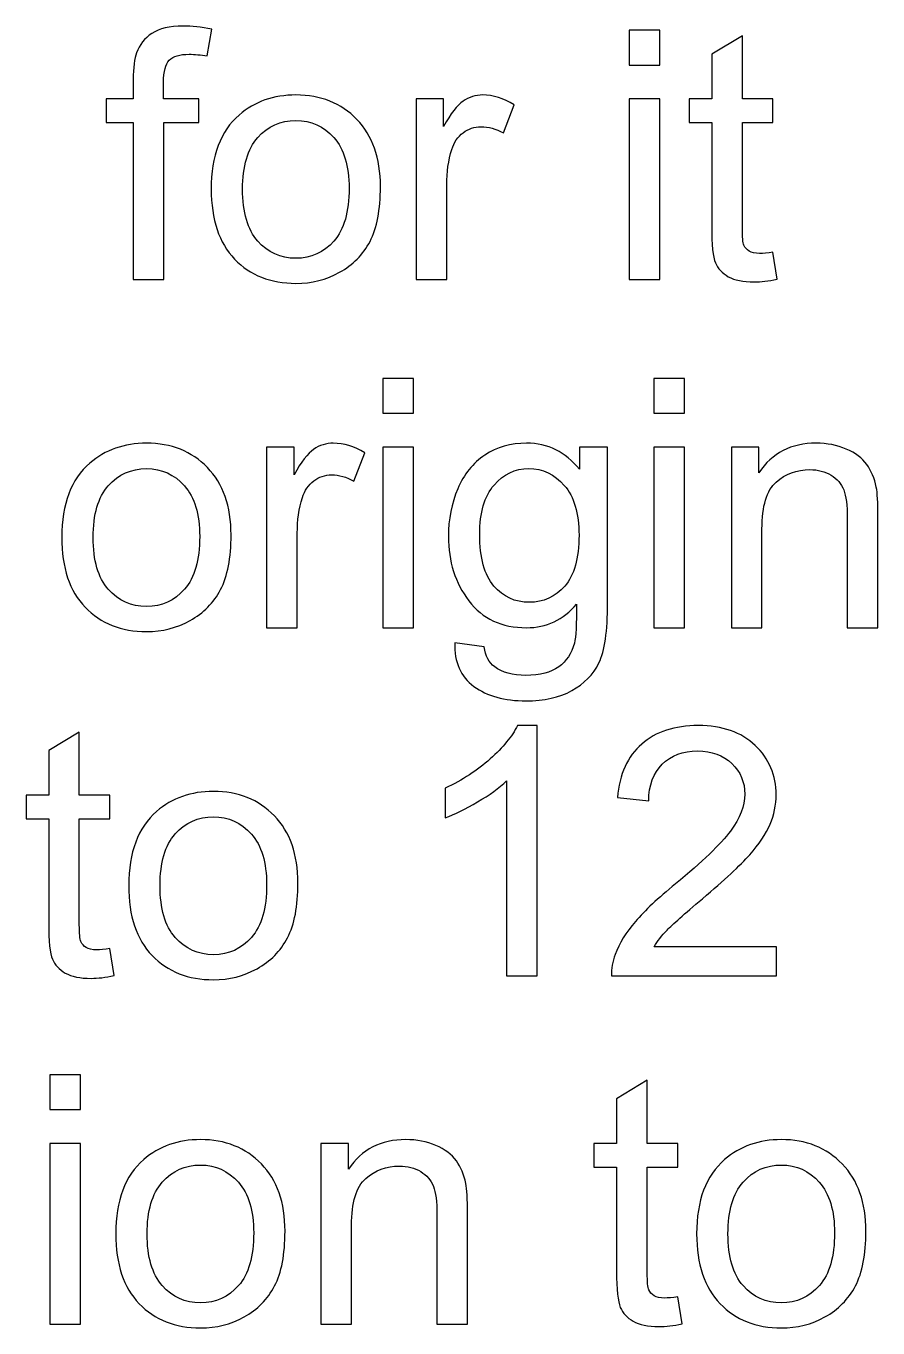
# Model space of a CAD drawing. Header units: centimetres. Extents: x -30.6 to 14.2, y -21.2 to 7.4.
# Drawn here: x -21.072 to -20.166, y 0.906 to 2.291 of the extents above; entities that cross this region are included whole.
import ezdxf

# ---------------------------------------------------------------- set-up
doc = ezdxf.new("R2010")
doc.units = ezdxf.units.CM
doc.header["$MEASUREMENT"] = 0
doc.layers.add('Layer 1', color=7, linetype='Continuous')

msp = doc.modelspace()

# ---------------------------------------------------------------- linework, layer by layer
at = {"layer": 'Layer 1'}
for points, knots in [([(-20.95776, 2.02127), (-20.95776, 2.02127), (-20.95776, 2.18833), (-20.95776, 2.18833), (-20.95776, 2.18833), (-20.95776, 2.18833), (-20.98666, 2.18833), (-20.98666, 2.18833), (-20.98666, 2.18833), (-20.98666, 2.18833), (-20.98666, 2.21352), (-20.98666, 2.21352), (-20.98666, 2.21352), (-20.98666, 2.21352), (-20.95776, 2.21352), (-20.95776, 2.21352), (-20.95776, 2.21352), (-20.95776, 2.21352), (-20.95776, 2.23389), (-20.95776, 2.23389), (-20.95776, 2.23389), (-20.95776, 2.24679), (-20.95665, 2.25636), (-20.95437, 2.2626), (-20.95437, 2.2626), (-20.95122, 2.27099), (-20.94579, 2.27785), (-20.93788, 2.2831), (-20.93788, 2.2831), (-20.93004, 2.28834), (-20.91899, 2.29094), (-20.90479, 2.29094), (-20.90479, 2.29094), (-20.89559, 2.29094), (-20.88547, 2.28982), (-20.87436, 2.28766), (-20.87436, 2.28766), (-20.87436, 2.28766), (-20.87923, 2.25914), (-20.87923, 2.25914), (-20.87923, 2.25914), (-20.88603, 2.26031), (-20.89238, 2.26093), (-20.89843, 2.26093), (-20.89843, 2.26093), (-20.90831, 2.26093), (-20.91529, 2.25883), (-20.91942, 2.25463), (-20.91942, 2.25463), (-20.9235, 2.25044), (-20.92554, 2.2426), (-20.92554, 2.23111), (-20.92554, 2.23111), (-20.92554, 2.23111), (-20.92554, 2.21352), (-20.92554, 2.21352), (-20.92554, 2.21352), (-20.92554, 2.21352), (-20.88812, 2.21352), (-20.88812, 2.21352), (-20.88812, 2.21352), (-20.88812, 2.21352), (-20.88812, 2.18833), (-20.88812, 2.18833), (-20.88812, 2.18833), (-20.88812, 2.18833), (-20.92517, 2.18833), (-20.92517, 2.18833), (-20.92517, 2.18833), (-20.92517, 2.18833), (-20.92517, 2.02127), (-20.92517, 2.02127), (-20.92517, 2.02127), (-20.92517, 2.02127), (-20.95776, 2.02127), (-20.95776, 2.02127)], [0, 0, 0, 0, 0.05, 0.05, 0.05, 0.05, 0.1, 0.1, 0.1, 0.1, 0.15, 0.15, 0.15, 0.15, 0.2, 0.2, 0.2, 0.2, 0.25, 0.25, 0.25, 0.25, 0.3, 0.3, 0.3, 0.3, 0.35, 0.35, 0.35, 0.35, 0.4, 0.4, 0.4, 0.4, 0.45, 0.45, 0.45, 0.45, 0.5, 0.5, 0.5, 0.5, 0.55, 0.55, 0.55, 0.55, 0.6, 0.6, 0.6, 0.6, 0.65, 0.65, 0.65, 0.65, 0.7, 0.7, 0.7, 0.7, 0.75, 0.75, 0.75, 0.75, 0.8, 0.8, 0.8, 0.8, 0.85, 0.85, 0.85, 0.85, 0.9, 0.9, 0.9, 0.9, 1, 1, 1, 1]), ([(-20.43033, 2.24945), (-20.43033, 2.24945), (-20.43033, 2.28649), (-20.43033, 2.28649), (-20.43033, 2.28649), (-20.43033, 2.28649), (-20.39774, 2.28649), (-20.39774, 2.28649), (-20.39774, 2.28649), (-20.39774, 2.28649), (-20.39774, 2.24945), (-20.39774, 2.24945), (-20.39774, 2.24945), (-20.39774, 2.24945), (-20.43033, 2.24945), (-20.43033, 2.24945)], [0, 0, 0, 0, 0.2, 0.2, 0.2, 0.2, 0.4, 0.4, 0.4, 0.4, 0.6, 0.6, 0.6, 0.6, 1, 1, 1, 1]), ([(-20.27729, 2.05035), (-20.27729, 2.05035), (-20.27285, 2.02158), (-20.27285, 2.02158), (-20.27285, 2.02158), (-20.28198, 2.01966), (-20.2902, 2.01868), (-20.29736, 2.01868), (-20.29736, 2.01868), (-20.30915, 2.01868), (-20.31829, 2.02053), (-20.32483, 2.0243), (-20.32483, 2.0243), (-20.33131, 2.02806), (-20.33588, 2.03294), (-20.33853, 2.03905), (-20.33853, 2.03905), (-20.34119, 2.04516), (-20.34249, 2.058), (-20.34249, 2.07757), (-20.34249, 2.07757), (-20.34249, 2.07757), (-20.34249, 2.18833), (-20.34249, 2.18833), (-20.34249, 2.18833), (-20.34249, 2.18833), (-20.36656, 2.18833), (-20.36656, 2.18833), (-20.36656, 2.18833), (-20.36656, 2.18833), (-20.36656, 2.21352), (-20.36656, 2.21352), (-20.36656, 2.21352), (-20.36656, 2.21352), (-20.34249, 2.21352), (-20.34249, 2.21352), (-20.34249, 2.21352), (-20.34249, 2.21352), (-20.34249, 2.26106), (-20.34249, 2.26106), (-20.34249, 2.26106), (-20.34249, 2.26106), (-20.30989, 2.28063), (-20.30989, 2.28063), (-20.30989, 2.28063), (-20.30989, 2.28063), (-20.30989, 2.21352), (-20.30989, 2.21352), (-20.30989, 2.21352), (-20.30989, 2.21352), (-20.27729, 2.21352), (-20.27729, 2.21352), (-20.27729, 2.21352), (-20.27729, 2.21352), (-20.27729, 2.18833), (-20.27729, 2.18833), (-20.27729, 2.18833), (-20.27729, 2.18833), (-20.30989, 2.18833), (-20.30989, 2.18833), (-20.30989, 2.18833), (-20.30989, 2.18833), (-20.30989, 2.07572), (-20.30989, 2.07572), (-20.30989, 2.07572), (-20.30989, 2.0664), (-20.30933, 2.06041), (-20.30816, 2.05776), (-20.30816, 2.05776), (-20.30705, 2.0551), (-20.3052, 2.053), (-20.3026, 2.0514), (-20.3026, 2.0514), (-20.30001, 2.04985), (-20.29631, 2.04905), (-20.29149, 2.04905), (-20.29149, 2.04905), (-20.28791, 2.04905), (-20.28316, 2.04948), (-20.27729, 2.05035)], [0, 0, 0, 0, 0.047619, 0.047619, 0.047619, 0.047619, 0.0952381, 0.0952381, 0.0952381, 0.0952381, 0.1428571, 0.1428571, 0.1428571, 0.1428571, 0.1904762, 0.1904762, 0.1904762, 0.1904762, 0.2380952, 0.2380952, 0.2380952, 0.2380952, 0.2857143, 0.2857143, 0.2857143, 0.2857143, 0.3333333, 0.3333333, 0.3333333, 0.3333333, 0.3809524, 0.3809524, 0.3809524, 0.3809524, 0.4285714, 0.4285714, 0.4285714, 0.4285714, 0.4761905, 0.4761905, 0.4761905, 0.4761905, 0.5238095, 0.5238095, 0.5238095, 0.5238095, 0.5714286, 0.5714286, 0.5714286, 0.5714286, 0.6190476, 0.6190476, 0.6190476, 0.6190476, 0.6666667, 0.6666667, 0.6666667, 0.6666667, 0.7142857, 0.7142857, 0.7142857, 0.7142857, 0.7619048, 0.7619048, 0.7619048, 0.7619048, 0.8095238, 0.8095238, 0.8095238, 0.8095238, 0.8571429, 0.8571429, 0.8571429, 0.8571429, 0.9047619, 0.9047619, 0.9047619, 0.9047619, 1, 1, 1, 1]), ([(-20.87485, 2.11739), (-20.87485, 2.15289), (-20.86497, 2.17919), (-20.84515, 2.19629), (-20.84515, 2.19629), (-20.82867, 2.21049), (-20.80848, 2.21759), (-20.78471, 2.21759), (-20.78471, 2.21759), (-20.75835, 2.21759), (-20.73674, 2.20895), (-20.71995, 2.19166), (-20.71995, 2.19166), (-20.70322, 2.17444), (-20.69482, 2.15055), (-20.69482, 2.12011), (-20.69482, 2.12011), (-20.69482, 2.09542), (-20.69853, 2.07603), (-20.70593, 2.06189), (-20.70593, 2.06189), (-20.71334, 2.04776), (-20.72415, 2.03677), (-20.73835, 2.02893), (-20.73835, 2.02893), (-20.75248, 2.02108), (-20.76798, 2.0172), (-20.78471, 2.0172), (-20.78471, 2.0172), (-20.81163, 2.0172), (-20.83336, 2.02578), (-20.84997, 2.043), (-20.84997, 2.043), (-20.86657, 2.06023), (-20.87485, 2.08504), (-20.87485, 2.11739)], [0, 0, 0, 0, 0.1, 0.1, 0.1, 0.1, 0.2, 0.2, 0.2, 0.2, 0.3, 0.3, 0.3, 0.3, 0.4, 0.4, 0.4, 0.4, 0.5, 0.5, 0.5, 0.5, 0.6, 0.6, 0.6, 0.6, 0.7, 0.7, 0.7, 0.7, 0.8, 0.8, 0.8, 0.8, 1, 1, 1, 1]), ([(-20.65697, 2.02127), (-20.65697, 2.02127), (-20.65697, 2.21352), (-20.65697, 2.21352), (-20.65697, 2.21352), (-20.65697, 2.21352), (-20.62771, 2.21352), (-20.62771, 2.21352), (-20.62771, 2.21352), (-20.62771, 2.21352), (-20.62771, 2.18407), (-20.62771, 2.18407), (-20.62771, 2.18407), (-20.62024, 2.19771), (-20.61332, 2.20673), (-20.60697, 2.21105), (-20.60697, 2.21105), (-20.60061, 2.21543), (-20.59363, 2.21759), (-20.58604, 2.21759), (-20.58604, 2.21759), (-20.57505, 2.21759), (-20.56387, 2.21414), (-20.55251, 2.20728), (-20.55251, 2.20728), (-20.55251, 2.20728), (-20.56412, 2.17722), (-20.56412, 2.17722), (-20.56412, 2.17722), (-20.57202, 2.18166), (-20.57993, 2.18388), (-20.58783, 2.18388), (-20.58783, 2.18388), (-20.59493, 2.18388), (-20.60129, 2.18172), (-20.6069, 2.17746), (-20.6069, 2.17746), (-20.61252, 2.1732), (-20.61654, 2.16728), (-20.61894, 2.15968), (-20.61894, 2.15968), (-20.62259, 2.14814), (-20.62438, 2.13548), (-20.62438, 2.12172), (-20.62438, 2.12172), (-20.62438, 2.12172), (-20.62438, 2.02127), (-20.62438, 2.02127), (-20.62438, 2.02127), (-20.62438, 2.02127), (-20.65697, 2.02127), (-20.65697, 2.02127)], [0, 0, 0, 0, 0.0714286, 0.0714286, 0.0714286, 0.0714286, 0.1428571, 0.1428571, 0.1428571, 0.1428571, 0.2142857, 0.2142857, 0.2142857, 0.2142857, 0.2857143, 0.2857143, 0.2857143, 0.2857143, 0.3571429, 0.3571429, 0.3571429, 0.3571429, 0.4285714, 0.4285714, 0.4285714, 0.4285714, 0.5, 0.5, 0.5, 0.5, 0.5714286, 0.5714286, 0.5714286, 0.5714286, 0.6428571, 0.6428571, 0.6428571, 0.6428571, 0.7142857, 0.7142857, 0.7142857, 0.7142857, 0.7857143, 0.7857143, 0.7857143, 0.7857143, 0.8571429, 0.8571429, 0.8571429, 0.8571429, 1, 1, 1, 1]), ([(-20.43033, 2.02127), (-20.43033, 2.02127), (-20.43033, 2.21352), (-20.43033, 2.21352), (-20.43033, 2.21352), (-20.43033, 2.21352), (-20.39774, 2.21352), (-20.39774, 2.21352), (-20.39774, 2.21352), (-20.39774, 2.21352), (-20.39774, 2.02127), (-20.39774, 2.02127), (-20.39774, 2.02127), (-20.39774, 2.02127), (-20.43033, 2.02127), (-20.43033, 2.02127)], [0, 0, 0, 0, 0.2, 0.2, 0.2, 0.2, 0.4, 0.4, 0.4, 0.4, 0.6, 0.6, 0.6, 0.6, 1, 1, 1, 1]), ([(-20.84151, 2.11733), (-20.84151, 2.09276), (-20.83614, 2.07436), (-20.8254, 2.0622), (-20.8254, 2.0622), (-20.81459, 2.04998), (-20.80107, 2.04387), (-20.78471, 2.04387), (-20.78471, 2.04387), (-20.76854, 2.04387), (-20.75508, 2.04998), (-20.74427, 2.06226), (-20.74427, 2.06226), (-20.73353, 2.07455), (-20.72816, 2.09325), (-20.72816, 2.11838), (-20.72816, 2.11838), (-20.72816, 2.14209), (-20.73359, 2.16005), (-20.7444, 2.17222), (-20.7444, 2.17222), (-20.7552, 2.18444), (-20.76866, 2.19055), (-20.78471, 2.19055), (-20.78471, 2.19055), (-20.80107, 2.19055), (-20.81459, 2.1845), (-20.8254, 2.17234), (-20.8254, 2.17234), (-20.83614, 2.16018), (-20.84151, 2.14184), (-20.84151, 2.11733)], [0, 0, 0, 0, 0.1111111, 0.1111111, 0.1111111, 0.1111111, 0.2222222, 0.2222222, 0.2222222, 0.2222222, 0.3333333, 0.3333333, 0.3333333, 0.3333333, 0.4444444, 0.4444444, 0.4444444, 0.4444444, 0.5555556, 0.5555556, 0.5555556, 0.5555556, 0.6666667, 0.6666667, 0.6666667, 0.6666667, 0.7777778, 0.7777778, 0.7777778, 0.7777778, 1, 1, 1, 1]), ([(-20.69218, 1.87903), (-20.69218, 1.87903), (-20.69218, 1.91607), (-20.69218, 1.91607), (-20.69218, 1.91607), (-20.69218, 1.91607), (-20.65959, 1.91607), (-20.65959, 1.91607), (-20.65959, 1.91607), (-20.65959, 1.91607), (-20.65959, 1.87903), (-20.65959, 1.87903), (-20.65959, 1.87903), (-20.65959, 1.87903), (-20.69218, 1.87903), (-20.69218, 1.87903)], [0, 0, 0, 0, 0.2, 0.2, 0.2, 0.2, 0.4, 0.4, 0.4, 0.4, 0.6, 0.6, 0.6, 0.6, 1, 1, 1, 1]), ([(-20.40387, 1.87903), (-20.40387, 1.87903), (-20.40387, 1.91607), (-20.40387, 1.91607), (-20.40387, 1.91607), (-20.40387, 1.91607), (-20.37128, 1.91607), (-20.37128, 1.91607), (-20.37128, 1.91607), (-20.37128, 1.91607), (-20.37128, 1.87903), (-20.37128, 1.87903), (-20.37128, 1.87903), (-20.37128, 1.87903), (-20.40387, 1.87903), (-20.40387, 1.87903)], [0, 0, 0, 0, 0.2, 0.2, 0.2, 0.2, 0.4, 0.4, 0.4, 0.4, 0.6, 0.6, 0.6, 0.6, 1, 1, 1, 1]), ([(-21.03378, 1.74697), (-21.03378, 1.78247), (-21.0239, 1.80877), (-21.00408, 1.82587), (-21.00408, 1.82587), (-20.9876, 1.84007), (-20.96741, 1.84717), (-20.94364, 1.84717), (-20.94364, 1.84717), (-20.91728, 1.84717), (-20.89567, 1.83853), (-20.87888, 1.82124), (-20.87888, 1.82124), (-20.86215, 1.80402), (-20.85375, 1.78013), (-20.85375, 1.74969), (-20.85375, 1.74969), (-20.85375, 1.725), (-20.85746, 1.70561), (-20.86486, 1.69147), (-20.86486, 1.69147), (-20.87227, 1.67734), (-20.88308, 1.66635), (-20.89728, 1.65851), (-20.89728, 1.65851), (-20.91141, 1.65066), (-20.92691, 1.64678), (-20.94364, 1.64678), (-20.94364, 1.64678), (-20.97056, 1.64678), (-20.99229, 1.65536), (-21.0089, 1.67258), (-21.0089, 1.67258), (-21.0255, 1.68981), (-21.03378, 1.71462), (-21.03378, 1.74697)], [0, 0, 0, 0, 0.1, 0.1, 0.1, 0.1, 0.2, 0.2, 0.2, 0.2, 0.3, 0.3, 0.3, 0.3, 0.4, 0.4, 0.4, 0.4, 0.5, 0.5, 0.5, 0.5, 0.6, 0.6, 0.6, 0.6, 0.7, 0.7, 0.7, 0.7, 0.8, 0.8, 0.8, 0.8, 1, 1, 1, 1]), ([(-20.8159, 1.65085), (-20.8159, 1.65085), (-20.8159, 1.8431), (-20.8159, 1.8431), (-20.8159, 1.8431), (-20.8159, 1.8431), (-20.78664, 1.8431), (-20.78664, 1.8431), (-20.78664, 1.8431), (-20.78664, 1.8431), (-20.78664, 1.81365), (-20.78664, 1.81365), (-20.78664, 1.81365), (-20.77917, 1.82729), (-20.77225, 1.83631), (-20.7659, 1.84063), (-20.7659, 1.84063), (-20.75954, 1.84501), (-20.75256, 1.84717), (-20.74497, 1.84717), (-20.74497, 1.84717), (-20.73398, 1.84717), (-20.7228, 1.84372), (-20.71144, 1.83686), (-20.71144, 1.83686), (-20.71144, 1.83686), (-20.72305, 1.8068), (-20.72305, 1.8068), (-20.72305, 1.8068), (-20.73095, 1.81124), (-20.73886, 1.81346), (-20.74676, 1.81346), (-20.74676, 1.81346), (-20.75386, 1.81346), (-20.76022, 1.8113), (-20.76583, 1.80704), (-20.76583, 1.80704), (-20.77145, 1.80278), (-20.77547, 1.79686), (-20.77787, 1.78926), (-20.77787, 1.78926), (-20.78152, 1.77772), (-20.78331, 1.76506), (-20.78331, 1.7513), (-20.78331, 1.7513), (-20.78331, 1.7513), (-20.78331, 1.65085), (-20.78331, 1.65085), (-20.78331, 1.65085), (-20.78331, 1.65085), (-20.8159, 1.65085), (-20.8159, 1.65085)], [0, 0, 0, 0, 0.0714286, 0.0714286, 0.0714286, 0.0714286, 0.1428571, 0.1428571, 0.1428571, 0.1428571, 0.2142857, 0.2142857, 0.2142857, 0.2142857, 0.2857143, 0.2857143, 0.2857143, 0.2857143, 0.3571429, 0.3571429, 0.3571429, 0.3571429, 0.4285714, 0.4285714, 0.4285714, 0.4285714, 0.5, 0.5, 0.5, 0.5, 0.5714286, 0.5714286, 0.5714286, 0.5714286, 0.6428571, 0.6428571, 0.6428571, 0.6428571, 0.7142857, 0.7142857, 0.7142857, 0.7142857, 0.7857143, 0.7857143, 0.7857143, 0.7857143, 0.8571429, 0.8571429, 0.8571429, 0.8571429, 1, 1, 1, 1]), ([(-20.69218, 1.65085), (-20.69218, 1.65085), (-20.69218, 1.8431), (-20.69218, 1.8431), (-20.69218, 1.8431), (-20.69218, 1.8431), (-20.65959, 1.8431), (-20.65959, 1.8431), (-20.65959, 1.8431), (-20.65959, 1.8431), (-20.65959, 1.65085), (-20.65959, 1.65085), (-20.65959, 1.65085), (-20.65959, 1.65085), (-20.69218, 1.65085), (-20.69218, 1.65085)], [0, 0, 0, 0, 0.2, 0.2, 0.2, 0.2, 0.4, 0.4, 0.4, 0.4, 0.6, 0.6, 0.6, 0.6, 1, 1, 1, 1]), ([(-20.61588, 1.63492), (-20.61588, 1.63492), (-20.5844, 1.63048), (-20.5844, 1.63048), (-20.5844, 1.63048), (-20.5831, 1.62072), (-20.57939, 1.61362), (-20.57334, 1.60912), (-20.57334, 1.60912), (-20.56526, 1.60313), (-20.55421, 1.6001), (-20.54019, 1.6001), (-20.54019, 1.6001), (-20.52513, 1.6001), (-20.51346, 1.60313), (-20.50525, 1.60912), (-20.50525, 1.60912), (-20.49704, 1.6151), (-20.49148, 1.62356), (-20.48858, 1.63437), (-20.48858, 1.63437), (-20.48691, 1.64097), (-20.48611, 1.65486), (-20.48623, 1.67604), (-20.48623, 1.67604), (-20.50049, 1.65925), (-20.51821, 1.65085), (-20.53945, 1.65085), (-20.53945, 1.65085), (-20.56587, 1.65085), (-20.58637, 1.66036), (-20.60082, 1.67943), (-20.60082, 1.67943), (-20.61533, 1.69845), (-20.62255, 1.72129), (-20.62255, 1.7479), (-20.62255, 1.7479), (-20.62255, 1.76624), (-20.61921, 1.78315), (-20.61261, 1.79865), (-20.61261, 1.79865), (-20.606, 1.81414), (-20.59637, 1.82606), (-20.58378, 1.83452), (-20.58378, 1.83452), (-20.57118, 1.84297), (-20.55637, 1.84717), (-20.53933, 1.84717), (-20.53933, 1.84717), (-20.51667, 1.84717), (-20.49796, 1.83791), (-20.48327, 1.81939), (-20.48327, 1.81939), (-20.48327, 1.81939), (-20.48327, 1.8431), (-20.48327, 1.8431), (-20.48327, 1.8431), (-20.48327, 1.8431), (-20.45327, 1.8431), (-20.45327, 1.8431), (-20.45327, 1.8431), (-20.45327, 1.8431), (-20.45327, 1.67709), (-20.45327, 1.67709), (-20.45327, 1.67709), (-20.45327, 1.64715), (-20.45629, 1.62597), (-20.4624, 1.6135), (-20.4624, 1.6135), (-20.46845, 1.60103), (-20.47815, 1.59115), (-20.4913, 1.58393), (-20.4913, 1.58393), (-20.50451, 1.5767), (-20.52074, 1.57306), (-20.54001, 1.57306), (-20.54001, 1.57306), (-20.56291, 1.57306), (-20.58137, 1.57819), (-20.59545, 1.5885), (-20.59545, 1.5885), (-20.60958, 1.59874), (-20.61637, 1.61424), (-20.61588, 1.63492)], [0, 0, 0, 0, 0.0454545, 0.0454545, 0.0454545, 0.0454545, 0.0909091, 0.0909091, 0.0909091, 0.0909091, 0.1363636, 0.1363636, 0.1363636, 0.1363636, 0.1818182, 0.1818182, 0.1818182, 0.1818182, 0.2272727, 0.2272727, 0.2272727, 0.2272727, 0.2727273, 0.2727273, 0.2727273, 0.2727273, 0.3181818, 0.3181818, 0.3181818, 0.3181818, 0.3636364, 0.3636364, 0.3636364, 0.3636364, 0.4090909, 0.4090909, 0.4090909, 0.4090909, 0.4545455, 0.4545455, 0.4545455, 0.4545455, 0.5, 0.5, 0.5, 0.5, 0.5454545, 0.5454545, 0.5454545, 0.5454545, 0.5909091, 0.5909091, 0.5909091, 0.5909091, 0.6363636, 0.6363636, 0.6363636, 0.6363636, 0.6818182, 0.6818182, 0.6818182, 0.6818182, 0.7272727, 0.7272727, 0.7272727, 0.7272727, 0.7727273, 0.7727273, 0.7727273, 0.7727273, 0.8181818, 0.8181818, 0.8181818, 0.8181818, 0.8636364, 0.8636364, 0.8636364, 0.8636364, 0.9090909, 0.9090909, 0.9090909, 0.9090909, 1, 1, 1, 1]), ([(-20.40387, 1.65085), (-20.40387, 1.65085), (-20.40387, 1.8431), (-20.40387, 1.8431), (-20.40387, 1.8431), (-20.40387, 1.8431), (-20.37128, 1.8431), (-20.37128, 1.8431), (-20.37128, 1.8431), (-20.37128, 1.8431), (-20.37128, 1.65085), (-20.37128, 1.65085), (-20.37128, 1.65085), (-20.37128, 1.65085), (-20.40387, 1.65085), (-20.40387, 1.65085)], [0, 0, 0, 0, 0.2, 0.2, 0.2, 0.2, 0.4, 0.4, 0.4, 0.4, 0.6, 0.6, 0.6, 0.6, 1, 1, 1, 1]), ([(-20.32158, 1.65085), (-20.32158, 1.65085), (-20.32158, 1.8431), (-20.32158, 1.8431), (-20.32158, 1.8431), (-20.32158, 1.8431), (-20.29232, 1.8431), (-20.29232, 1.8431), (-20.29232, 1.8431), (-20.29232, 1.8431), (-20.29232, 1.81581), (-20.29232, 1.81581), (-20.29232, 1.81581), (-20.27824, 1.83674), (-20.25787, 1.84717), (-20.23126, 1.84717), (-20.23126, 1.84717), (-20.21966, 1.84717), (-20.20904, 1.84507), (-20.19934, 1.84094), (-20.19934, 1.84094), (-20.18965, 1.8368), (-20.18237, 1.83131), (-20.17755, 1.82458), (-20.17755, 1.82458), (-20.17274, 1.81785), (-20.16934, 1.80982), (-20.16743, 1.80056), (-20.16743, 1.80056), (-20.16625, 1.79451), (-20.16564, 1.78395), (-20.16564, 1.76889), (-20.16564, 1.76889), (-20.16564, 1.76889), (-20.16564, 1.65085), (-20.16564, 1.65085), (-20.16564, 1.65085), (-20.16564, 1.65085), (-20.19823, 1.65085), (-20.19823, 1.65085), (-20.19823, 1.65085), (-20.19823, 1.65085), (-20.19823, 1.76766), (-20.19823, 1.76766), (-20.19823, 1.76766), (-20.19823, 1.78093), (-20.19947, 1.79087), (-20.202, 1.79741), (-20.202, 1.79741), (-20.20453, 1.80396), (-20.20904, 1.8092), (-20.21546, 1.81316), (-20.21546, 1.81316), (-20.22188, 1.81705), (-20.22947, 1.81902), (-20.23811, 1.81902), (-20.23811, 1.81902), (-20.25194, 1.81902), (-20.26386, 1.81464), (-20.27392, 1.80581), (-20.27392, 1.80581), (-20.28398, 1.79704), (-20.28899, 1.78031), (-20.28899, 1.75574), (-20.28899, 1.75574), (-20.28899, 1.75574), (-20.28899, 1.65085), (-20.28899, 1.65085), (-20.28899, 1.65085), (-20.28899, 1.65085), (-20.32158, 1.65085), (-20.32158, 1.65085)], [0, 0, 0, 0, 0.0526316, 0.0526316, 0.0526316, 0.0526316, 0.1052632, 0.1052632, 0.1052632, 0.1052632, 0.1578947, 0.1578947, 0.1578947, 0.1578947, 0.2105263, 0.2105263, 0.2105263, 0.2105263, 0.2631579, 0.2631579, 0.2631579, 0.2631579, 0.3157895, 0.3157895, 0.3157895, 0.3157895, 0.3684211, 0.3684211, 0.3684211, 0.3684211, 0.4210526, 0.4210526, 0.4210526, 0.4210526, 0.4736842, 0.4736842, 0.4736842, 0.4736842, 0.5263158, 0.5263158, 0.5263158, 0.5263158, 0.5789474, 0.5789474, 0.5789474, 0.5789474, 0.6315789, 0.6315789, 0.6315789, 0.6315789, 0.6842105, 0.6842105, 0.6842105, 0.6842105, 0.7368421, 0.7368421, 0.7368421, 0.7368421, 0.7894737, 0.7894737, 0.7894737, 0.7894737, 0.8421053, 0.8421053, 0.8421053, 0.8421053, 0.8947368, 0.8947368, 0.8947368, 0.8947368, 1, 1, 1, 1]), ([(-21.00044, 1.74691), (-21.00044, 1.72234), (-20.99507, 1.70394), (-20.98433, 1.69178), (-20.98433, 1.69178), (-20.97352, 1.67956), (-20.96, 1.67345), (-20.94364, 1.67345), (-20.94364, 1.67345), (-20.92747, 1.67345), (-20.91401, 1.67956), (-20.9032, 1.69184), (-20.9032, 1.69184), (-20.89246, 1.70413), (-20.88709, 1.72283), (-20.88709, 1.74796), (-20.88709, 1.74796), (-20.88709, 1.77167), (-20.89252, 1.78963), (-20.90333, 1.8018), (-20.90333, 1.8018), (-20.91413, 1.81402), (-20.92759, 1.82013), (-20.94364, 1.82013), (-20.94364, 1.82013), (-20.96, 1.82013), (-20.97352, 1.81408), (-20.98433, 1.80192), (-20.98433, 1.80192), (-20.99507, 1.78976), (-21.00044, 1.77142), (-21.00044, 1.74691)], [0, 0, 0, 0, 0.1111111, 0.1111111, 0.1111111, 0.1111111, 0.2222222, 0.2222222, 0.2222222, 0.2222222, 0.3333333, 0.3333333, 0.3333333, 0.3333333, 0.4444444, 0.4444444, 0.4444444, 0.4444444, 0.5555556, 0.5555556, 0.5555556, 0.5555556, 0.6666667, 0.6666667, 0.6666667, 0.6666667, 0.7777778, 0.7777778, 0.7777778, 0.7777778, 1, 1, 1, 1]), ([(-20.58921, 1.75025), (-20.58921, 1.72512), (-20.58421, 1.70678), (-20.57421, 1.69524), (-20.57421, 1.69524), (-20.56415, 1.68369), (-20.55161, 1.67789), (-20.53655, 1.67789), (-20.53655, 1.67789), (-20.52155, 1.67789), (-20.50901, 1.68363), (-20.49883, 1.69512), (-20.49883, 1.69512), (-20.4887, 1.7066), (-20.48364, 1.72463), (-20.48364, 1.7492), (-20.48364, 1.7492), (-20.48364, 1.77266), (-20.48889, 1.79037), (-20.49932, 1.80229), (-20.49932, 1.80229), (-20.50976, 1.81421), (-20.52235, 1.82013), (-20.53704, 1.82013), (-20.53704, 1.82013), (-20.55155, 1.82013), (-20.56384, 1.81427), (-20.57402, 1.80254), (-20.57402, 1.80254), (-20.58415, 1.79081), (-20.58921, 1.7734), (-20.58921, 1.75025)], [0, 0, 0, 0, 0.1111111, 0.1111111, 0.1111111, 0.1111111, 0.2222222, 0.2222222, 0.2222222, 0.2222222, 0.3333333, 0.3333333, 0.3333333, 0.3333333, 0.4444444, 0.4444444, 0.4444444, 0.4444444, 0.5555556, 0.5555556, 0.5555556, 0.5555556, 0.6666667, 0.6666667, 0.6666667, 0.6666667, 0.7777778, 0.7777778, 0.7777778, 0.7777778, 1, 1, 1, 1]), ([(-20.98255, 1.30951), (-20.98255, 1.30951), (-20.97811, 1.28074), (-20.97811, 1.28074), (-20.97811, 1.28074), (-20.98724, 1.27882), (-20.99546, 1.27784), (-21.00262, 1.27784), (-21.00262, 1.27784), (-21.01441, 1.27784), (-21.02355, 1.27969), (-21.03009, 1.28346), (-21.03009, 1.28346), (-21.03657, 1.28722), (-21.04114, 1.2921), (-21.04379, 1.29821), (-21.04379, 1.29821), (-21.04645, 1.30432), (-21.04775, 1.31716), (-21.04775, 1.33673), (-21.04775, 1.33673), (-21.04775, 1.33673), (-21.04775, 1.44749), (-21.04775, 1.44749), (-21.04775, 1.44749), (-21.04775, 1.44749), (-21.07182, 1.44749), (-21.07182, 1.44749), (-21.07182, 1.44749), (-21.07182, 1.44749), (-21.07182, 1.47268), (-21.07182, 1.47268), (-21.07182, 1.47268), (-21.07182, 1.47268), (-21.04775, 1.47268), (-21.04775, 1.47268), (-21.04775, 1.47268), (-21.04775, 1.47268), (-21.04775, 1.52022), (-21.04775, 1.52022), (-21.04775, 1.52022), (-21.04775, 1.52022), (-21.01515, 1.53979), (-21.01515, 1.53979), (-21.01515, 1.53979), (-21.01515, 1.53979), (-21.01515, 1.47268), (-21.01515, 1.47268), (-21.01515, 1.47268), (-21.01515, 1.47268), (-20.98255, 1.47268), (-20.98255, 1.47268), (-20.98255, 1.47268), (-20.98255, 1.47268), (-20.98255, 1.44749), (-20.98255, 1.44749), (-20.98255, 1.44749), (-20.98255, 1.44749), (-21.01515, 1.44749), (-21.01515, 1.44749), (-21.01515, 1.44749), (-21.01515, 1.44749), (-21.01515, 1.33488), (-21.01515, 1.33488), (-21.01515, 1.33488), (-21.01515, 1.32556), (-21.01459, 1.31957), (-21.01342, 1.31692), (-21.01342, 1.31692), (-21.01231, 1.31426), (-21.01046, 1.31216), (-21.00786, 1.31056), (-21.00786, 1.31056), (-21.00527, 1.30901), (-21.00157, 1.30821), (-20.99675, 1.30821), (-20.99675, 1.30821), (-20.99317, 1.30821), (-20.98842, 1.30864), (-20.98255, 1.30951)], [0, 0, 0, 0, 0.047619, 0.047619, 0.047619, 0.047619, 0.0952381, 0.0952381, 0.0952381, 0.0952381, 0.1428571, 0.1428571, 0.1428571, 0.1428571, 0.1904762, 0.1904762, 0.1904762, 0.1904762, 0.2380952, 0.2380952, 0.2380952, 0.2380952, 0.2857143, 0.2857143, 0.2857143, 0.2857143, 0.3333333, 0.3333333, 0.3333333, 0.3333333, 0.3809524, 0.3809524, 0.3809524, 0.3809524, 0.4285714, 0.4285714, 0.4285714, 0.4285714, 0.4761905, 0.4761905, 0.4761905, 0.4761905, 0.5238095, 0.5238095, 0.5238095, 0.5238095, 0.5714286, 0.5714286, 0.5714286, 0.5714286, 0.6190476, 0.6190476, 0.6190476, 0.6190476, 0.6666667, 0.6666667, 0.6666667, 0.6666667, 0.7142857, 0.7142857, 0.7142857, 0.7142857, 0.7619048, 0.7619048, 0.7619048, 0.7619048, 0.8095238, 0.8095238, 0.8095238, 0.8095238, 0.8571429, 0.8571429, 0.8571429, 0.8571429, 0.9047619, 0.9047619, 0.9047619, 0.9047619, 1, 1, 1, 1]), ([(-20.52809, 1.28043), (-20.52809, 1.28043), (-20.56069, 1.28043), (-20.56069, 1.28043), (-20.56069, 1.28043), (-20.56069, 1.28043), (-20.56069, 1.48799), (-20.56069, 1.48799), (-20.56069, 1.48799), (-20.56853, 1.48046), (-20.57884, 1.47299), (-20.59156, 1.46552), (-20.59156, 1.46552), (-20.60428, 1.45805), (-20.61576, 1.45243), (-20.62588, 1.44872), (-20.62588, 1.44872), (-20.62588, 1.44872), (-20.62588, 1.48021), (-20.62588, 1.48021), (-20.62588, 1.48021), (-20.60767, 1.48873), (-20.59174, 1.4991), (-20.5781, 1.51133), (-20.5781, 1.51133), (-20.56446, 1.52349), (-20.55476, 1.53528), (-20.54908, 1.54676), (-20.54908, 1.54676), (-20.54908, 1.54676), (-20.52809, 1.54676), (-20.52809, 1.54676), (-20.52809, 1.54676), (-20.52809, 1.54676), (-20.52809, 1.28043), (-20.52809, 1.28043)], [0, 0, 0, 0, 0.1, 0.1, 0.1, 0.1, 0.2, 0.2, 0.2, 0.2, 0.3, 0.3, 0.3, 0.3, 0.4, 0.4, 0.4, 0.4, 0.5, 0.5, 0.5, 0.5, 0.6, 0.6, 0.6, 0.6, 0.7, 0.7, 0.7, 0.7, 0.8, 0.8, 0.8, 0.8, 1, 1, 1, 1]), ([(-20.27355, 1.31155), (-20.27355, 1.31155), (-20.27355, 1.28043), (-20.27355, 1.28043), (-20.27355, 1.28043), (-20.27355, 1.28043), (-20.44913, 1.28043), (-20.44913, 1.28043), (-20.44913, 1.28043), (-20.44937, 1.28827), (-20.44808, 1.2958), (-20.4453, 1.30309), (-20.4453, 1.30309), (-20.44079, 1.315), (-20.43357, 1.32679), (-20.42363, 1.33834), (-20.42363, 1.33834), (-20.41369, 1.34988), (-20.39949, 1.36322), (-20.38103, 1.37834), (-20.38103, 1.37834), (-20.35232, 1.40199), (-20.33282, 1.4207), (-20.32263, 1.43452), (-20.32263, 1.43452), (-20.31238, 1.44835), (-20.30726, 1.46144), (-20.30726, 1.47379), (-20.30726, 1.47379), (-20.30726, 1.48669), (-20.31189, 1.49756), (-20.32115, 1.50645), (-20.32115, 1.50645), (-20.33041, 1.51528), (-20.34251, 1.51972), (-20.35739, 1.51972), (-20.35739, 1.51972), (-20.37313, 1.51972), (-20.38572, 1.51503), (-20.39517, 1.50565), (-20.39517, 1.50565), (-20.40462, 1.49632), (-20.40937, 1.48336), (-20.40949, 1.46675), (-20.40949, 1.46675), (-20.40949, 1.46675), (-20.44283, 1.47009), (-20.44283, 1.47009), (-20.44283, 1.47009), (-20.44055, 1.49503), (-20.4319, 1.51404), (-20.41696, 1.52713), (-20.41696, 1.52713), (-20.40196, 1.54022), (-20.3819, 1.54676), (-20.35665, 1.54676), (-20.35665, 1.54676), (-20.33121, 1.54676), (-20.31102, 1.53972), (-20.29621, 1.52559), (-20.29621, 1.52559), (-20.28133, 1.51145), (-20.27392, 1.49392), (-20.27392, 1.47305), (-20.27392, 1.47305), (-20.27392, 1.46243), (-20.27608, 1.452), (-20.28046, 1.44175), (-20.28046, 1.44175), (-20.28478, 1.43144), (-20.29201, 1.42063), (-20.30207, 1.40927), (-20.30207, 1.40927), (-20.3122, 1.39798), (-20.32893, 1.38236), (-20.35226, 1.3626), (-20.35226, 1.3626), (-20.37183, 1.34618), (-20.38443, 1.33507), (-20.38998, 1.3292), (-20.38998, 1.3292), (-20.39554, 1.32334), (-20.40011, 1.31747), (-20.40375, 1.31155), (-20.40375, 1.31155), (-20.40375, 1.31155), (-20.27355, 1.31155), (-20.27355, 1.31155)], [0, 0, 0, 0, 0.0434783, 0.0434783, 0.0434783, 0.0434783, 0.0869565, 0.0869565, 0.0869565, 0.0869565, 0.1304348, 0.1304348, 0.1304348, 0.1304348, 0.173913, 0.173913, 0.173913, 0.173913, 0.2173913, 0.2173913, 0.2173913, 0.2173913, 0.2608696, 0.2608696, 0.2608696, 0.2608696, 0.3043478, 0.3043478, 0.3043478, 0.3043478, 0.3478261, 0.3478261, 0.3478261, 0.3478261, 0.3913043, 0.3913043, 0.3913043, 0.3913043, 0.4347826, 0.4347826, 0.4347826, 0.4347826, 0.4782609, 0.4782609, 0.4782609, 0.4782609, 0.5217391, 0.5217391, 0.5217391, 0.5217391, 0.5652174, 0.5652174, 0.5652174, 0.5652174, 0.6086957, 0.6086957, 0.6086957, 0.6086957, 0.6521739, 0.6521739, 0.6521739, 0.6521739, 0.6956522, 0.6956522, 0.6956522, 0.6956522, 0.7391304, 0.7391304, 0.7391304, 0.7391304, 0.7826087, 0.7826087, 0.7826087, 0.7826087, 0.826087, 0.826087, 0.826087, 0.826087, 0.8695652, 0.8695652, 0.8695652, 0.8695652, 0.9130435, 0.9130435, 0.9130435, 0.9130435, 1, 1, 1, 1]), ([(-20.96261, 1.37655), (-20.96261, 1.41205), (-20.95273, 1.43835), (-20.93291, 1.45545), (-20.93291, 1.45545), (-20.91643, 1.46965), (-20.89624, 1.47675), (-20.87247, 1.47675), (-20.87247, 1.47675), (-20.84611, 1.47675), (-20.8245, 1.46811), (-20.80771, 1.45082), (-20.80771, 1.45082), (-20.79098, 1.4336), (-20.78258, 1.40971), (-20.78258, 1.37927), (-20.78258, 1.37927), (-20.78258, 1.35458), (-20.78629, 1.33519), (-20.79369, 1.32105), (-20.79369, 1.32105), (-20.8011, 1.30692), (-20.81191, 1.29593), (-20.82611, 1.28809), (-20.82611, 1.28809), (-20.84024, 1.28024), (-20.85574, 1.27636), (-20.87247, 1.27636), (-20.87247, 1.27636), (-20.89939, 1.27636), (-20.92112, 1.28494), (-20.93773, 1.30216), (-20.93773, 1.30216), (-20.95433, 1.31939), (-20.96261, 1.3442), (-20.96261, 1.37655)], [0, 0, 0, 0, 0.1, 0.1, 0.1, 0.1, 0.2, 0.2, 0.2, 0.2, 0.3, 0.3, 0.3, 0.3, 0.4, 0.4, 0.4, 0.4, 0.5, 0.5, 0.5, 0.5, 0.6, 0.6, 0.6, 0.6, 0.7, 0.7, 0.7, 0.7, 0.8, 0.8, 0.8, 0.8, 1, 1, 1, 1]), ([(-20.92927, 1.37649), (-20.92927, 1.35192), (-20.9239, 1.33352), (-20.91316, 1.32136), (-20.91316, 1.32136), (-20.90235, 1.30914), (-20.88883, 1.30303), (-20.87247, 1.30303), (-20.87247, 1.30303), (-20.8563, 1.30303), (-20.84284, 1.30914), (-20.83203, 1.32142), (-20.83203, 1.32142), (-20.82129, 1.33371), (-20.81592, 1.35241), (-20.81592, 1.37754), (-20.81592, 1.37754), (-20.81592, 1.40125), (-20.82135, 1.41921), (-20.83216, 1.43138), (-20.83216, 1.43138), (-20.84296, 1.4436), (-20.85642, 1.44971), (-20.87247, 1.44971), (-20.87247, 1.44971), (-20.88883, 1.44971), (-20.90235, 1.44366), (-20.91316, 1.4315), (-20.91316, 1.4315), (-20.9239, 1.41934), (-20.92927, 1.401), (-20.92927, 1.37649)], [0, 0, 0, 0, 0.1111111, 0.1111111, 0.1111111, 0.1111111, 0.2222222, 0.2222222, 0.2222222, 0.2222222, 0.3333333, 0.3333333, 0.3333333, 0.3333333, 0.4444444, 0.4444444, 0.4444444, 0.4444444, 0.5555556, 0.5555556, 0.5555556, 0.5555556, 0.6666667, 0.6666667, 0.6666667, 0.6666667, 0.7777778, 0.7777778, 0.7777778, 0.7777778, 1, 1, 1, 1]), ([(-21.04644, 1.13819), (-21.04644, 1.13819), (-21.04644, 1.17523), (-21.04644, 1.17523), (-21.04644, 1.17523), (-21.04644, 1.17523), (-21.01385, 1.17523), (-21.01385, 1.17523), (-21.01385, 1.17523), (-21.01385, 1.17523), (-21.01385, 1.13819), (-21.01385, 1.13819), (-21.01385, 1.13819), (-21.01385, 1.13819), (-21.04644, 1.13819), (-21.04644, 1.13819)], [0, 0, 0, 0, 0.2, 0.2, 0.2, 0.2, 0.4, 0.4, 0.4, 0.4, 0.6, 0.6, 0.6, 0.6, 1, 1, 1, 1]), ([(-20.37844, 0.93909), (-20.37844, 0.93909), (-20.374, 0.91032), (-20.374, 0.91032), (-20.374, 0.91032), (-20.38313, 0.9084), (-20.39135, 0.90742), (-20.39851, 0.90742), (-20.39851, 0.90742), (-20.4103, 0.90742), (-20.41944, 0.90927), (-20.42598, 0.91304), (-20.42598, 0.91304), (-20.43246, 0.9168), (-20.43703, 0.92168), (-20.43968, 0.92779), (-20.43968, 0.92779), (-20.44234, 0.9339), (-20.44364, 0.94674), (-20.44364, 0.96631), (-20.44364, 0.96631), (-20.44364, 0.96631), (-20.44364, 1.07707), (-20.44364, 1.07707), (-20.44364, 1.07707), (-20.44364, 1.07707), (-20.46771, 1.07707), (-20.46771, 1.07707), (-20.46771, 1.07707), (-20.46771, 1.07707), (-20.46771, 1.10226), (-20.46771, 1.10226), (-20.46771, 1.10226), (-20.46771, 1.10226), (-20.44364, 1.10226), (-20.44364, 1.10226), (-20.44364, 1.10226), (-20.44364, 1.10226), (-20.44364, 1.1498), (-20.44364, 1.1498), (-20.44364, 1.1498), (-20.44364, 1.1498), (-20.41104, 1.16937), (-20.41104, 1.16937), (-20.41104, 1.16937), (-20.41104, 1.16937), (-20.41104, 1.10226), (-20.41104, 1.10226), (-20.41104, 1.10226), (-20.41104, 1.10226), (-20.37844, 1.10226), (-20.37844, 1.10226), (-20.37844, 1.10226), (-20.37844, 1.10226), (-20.37844, 1.07707), (-20.37844, 1.07707), (-20.37844, 1.07707), (-20.37844, 1.07707), (-20.41104, 1.07707), (-20.41104, 1.07707), (-20.41104, 1.07707), (-20.41104, 1.07707), (-20.41104, 0.96446), (-20.41104, 0.96446), (-20.41104, 0.96446), (-20.41104, 0.95514), (-20.41048, 0.94915), (-20.40931, 0.9465), (-20.40931, 0.9465), (-20.4082, 0.94384), (-20.40635, 0.94174), (-20.40375, 0.94014), (-20.40375, 0.94014), (-20.40116, 0.93859), (-20.39746, 0.93779), (-20.39264, 0.93779), (-20.39264, 0.93779), (-20.38906, 0.93779), (-20.38431, 0.93822), (-20.37844, 0.93909)], [0, 0, 0, 0, 0.047619, 0.047619, 0.047619, 0.047619, 0.0952381, 0.0952381, 0.0952381, 0.0952381, 0.1428571, 0.1428571, 0.1428571, 0.1428571, 0.1904762, 0.1904762, 0.1904762, 0.1904762, 0.2380952, 0.2380952, 0.2380952, 0.2380952, 0.2857143, 0.2857143, 0.2857143, 0.2857143, 0.3333333, 0.3333333, 0.3333333, 0.3333333, 0.3809524, 0.3809524, 0.3809524, 0.3809524, 0.4285714, 0.4285714, 0.4285714, 0.4285714, 0.4761905, 0.4761905, 0.4761905, 0.4761905, 0.5238095, 0.5238095, 0.5238095, 0.5238095, 0.5714286, 0.5714286, 0.5714286, 0.5714286, 0.6190476, 0.6190476, 0.6190476, 0.6190476, 0.6666667, 0.6666667, 0.6666667, 0.6666667, 0.7142857, 0.7142857, 0.7142857, 0.7142857, 0.7619048, 0.7619048, 0.7619048, 0.7619048, 0.8095238, 0.8095238, 0.8095238, 0.8095238, 0.8571429, 0.8571429, 0.8571429, 0.8571429, 0.9047619, 0.9047619, 0.9047619, 0.9047619, 1, 1, 1, 1]), ([(-21.04644, 0.91001), (-21.04644, 0.91001), (-21.04644, 1.10226), (-21.04644, 1.10226), (-21.04644, 1.10226), (-21.04644, 1.10226), (-21.01385, 1.10226), (-21.01385, 1.10226), (-21.01385, 1.10226), (-21.01385, 1.10226), (-21.01385, 0.91001), (-21.01385, 0.91001), (-21.01385, 0.91001), (-21.01385, 0.91001), (-21.04644, 0.91001), (-21.04644, 0.91001)], [0, 0, 0, 0, 0.2, 0.2, 0.2, 0.2, 0.4, 0.4, 0.4, 0.4, 0.6, 0.6, 0.6, 0.6, 1, 1, 1, 1]), ([(-20.97638, 1.00613), (-20.97638, 1.04163), (-20.9665, 1.06793), (-20.94668, 1.08503), (-20.94668, 1.08503), (-20.9302, 1.09923), (-20.91001, 1.10633), (-20.88624, 1.10633), (-20.88624, 1.10633), (-20.85988, 1.10633), (-20.83827, 1.09769), (-20.82148, 1.0804), (-20.82148, 1.0804), (-20.80475, 1.06318), (-20.79635, 1.03929), (-20.79635, 1.00885), (-20.79635, 1.00885), (-20.79635, 0.98416), (-20.80006, 0.96477), (-20.80746, 0.95063), (-20.80746, 0.95063), (-20.81487, 0.9365), (-20.82568, 0.92551), (-20.83988, 0.91767), (-20.83988, 0.91767), (-20.85401, 0.90982), (-20.86951, 0.90594), (-20.88624, 0.90594), (-20.88624, 0.90594), (-20.91316, 0.90594), (-20.93489, 0.91452), (-20.9515, 0.93174), (-20.9515, 0.93174), (-20.9681, 0.94897), (-20.97638, 0.97378), (-20.97638, 1.00613)], [0, 0, 0, 0, 0.1, 0.1, 0.1, 0.1, 0.2, 0.2, 0.2, 0.2, 0.3, 0.3, 0.3, 0.3, 0.4, 0.4, 0.4, 0.4, 0.5, 0.5, 0.5, 0.5, 0.6, 0.6, 0.6, 0.6, 0.7, 0.7, 0.7, 0.7, 0.8, 0.8, 0.8, 0.8, 1, 1, 1, 1]), ([(-20.75813, 0.91001), (-20.75813, 0.91001), (-20.75813, 1.10226), (-20.75813, 1.10226), (-20.75813, 1.10226), (-20.75813, 1.10226), (-20.72887, 1.10226), (-20.72887, 1.10226), (-20.72887, 1.10226), (-20.72887, 1.10226), (-20.72887, 1.07497), (-20.72887, 1.07497), (-20.72887, 1.07497), (-20.71479, 1.0959), (-20.69442, 1.10633), (-20.66781, 1.10633), (-20.66781, 1.10633), (-20.65621, 1.10633), (-20.64559, 1.10423), (-20.63589, 1.1001), (-20.63589, 1.1001), (-20.6262, 1.09596), (-20.61892, 1.09047), (-20.6141, 1.08374), (-20.6141, 1.08374), (-20.60929, 1.07701), (-20.60589, 1.06898), (-20.60398, 1.05972), (-20.60398, 1.05972), (-20.6028, 1.05367), (-20.60219, 1.04311), (-20.60219, 1.02805), (-20.60219, 1.02805), (-20.60219, 1.02805), (-20.60219, 0.91001), (-20.60219, 0.91001), (-20.60219, 0.91001), (-20.60219, 0.91001), (-20.63478, 0.91001), (-20.63478, 0.91001), (-20.63478, 0.91001), (-20.63478, 0.91001), (-20.63478, 1.02682), (-20.63478, 1.02682), (-20.63478, 1.02682), (-20.63478, 1.04009), (-20.63602, 1.05003), (-20.63855, 1.05657), (-20.63855, 1.05657), (-20.64108, 1.06312), (-20.64559, 1.06836), (-20.65201, 1.07232), (-20.65201, 1.07232), (-20.65843, 1.07621), (-20.66602, 1.07818), (-20.67466, 1.07818), (-20.67466, 1.07818), (-20.68849, 1.07818), (-20.70041, 1.0738), (-20.71047, 1.06497), (-20.71047, 1.06497), (-20.72053, 1.0562), (-20.72554, 1.03947), (-20.72554, 1.0149), (-20.72554, 1.0149), (-20.72554, 1.0149), (-20.72554, 0.91001), (-20.72554, 0.91001), (-20.72554, 0.91001), (-20.72554, 0.91001), (-20.75813, 0.91001), (-20.75813, 0.91001)], [0, 0, 0, 0, 0.0526316, 0.0526316, 0.0526316, 0.0526316, 0.1052632, 0.1052632, 0.1052632, 0.1052632, 0.1578947, 0.1578947, 0.1578947, 0.1578947, 0.2105263, 0.2105263, 0.2105263, 0.2105263, 0.2631579, 0.2631579, 0.2631579, 0.2631579, 0.3157895, 0.3157895, 0.3157895, 0.3157895, 0.3684211, 0.3684211, 0.3684211, 0.3684211, 0.4210526, 0.4210526, 0.4210526, 0.4210526, 0.4736842, 0.4736842, 0.4736842, 0.4736842, 0.5263158, 0.5263158, 0.5263158, 0.5263158, 0.5789474, 0.5789474, 0.5789474, 0.5789474, 0.6315789, 0.6315789, 0.6315789, 0.6315789, 0.6842105, 0.6842105, 0.6842105, 0.6842105, 0.7368421, 0.7368421, 0.7368421, 0.7368421, 0.7894737, 0.7894737, 0.7894737, 0.7894737, 0.8421053, 0.8421053, 0.8421053, 0.8421053, 0.8947368, 0.8947368, 0.8947368, 0.8947368, 1, 1, 1, 1]), ([(-20.3585, 1.00613), (-20.3585, 1.04163), (-20.34862, 1.06793), (-20.3288, 1.08503), (-20.3288, 1.08503), (-20.31232, 1.09923), (-20.29213, 1.10633), (-20.26836, 1.10633), (-20.26836, 1.10633), (-20.242, 1.10633), (-20.22039, 1.09769), (-20.2036, 1.0804), (-20.2036, 1.0804), (-20.18687, 1.06318), (-20.17847, 1.03929), (-20.17847, 1.00885), (-20.17847, 1.00885), (-20.17847, 0.98416), (-20.18218, 0.96477), (-20.18958, 0.95063), (-20.18958, 0.95063), (-20.19699, 0.9365), (-20.2078, 0.92551), (-20.222, 0.91767), (-20.222, 0.91767), (-20.23613, 0.90982), (-20.25163, 0.90594), (-20.26836, 0.90594), (-20.26836, 0.90594), (-20.29528, 0.90594), (-20.31701, 0.91452), (-20.33362, 0.93174), (-20.33362, 0.93174), (-20.35022, 0.94897), (-20.3585, 0.97378), (-20.3585, 1.00613)], [0, 0, 0, 0, 0.1, 0.1, 0.1, 0.1, 0.2, 0.2, 0.2, 0.2, 0.3, 0.3, 0.3, 0.3, 0.4, 0.4, 0.4, 0.4, 0.5, 0.5, 0.5, 0.5, 0.6, 0.6, 0.6, 0.6, 0.7, 0.7, 0.7, 0.7, 0.8, 0.8, 0.8, 0.8, 1, 1, 1, 1]), ([(-20.94304, 1.00607), (-20.94304, 0.9815), (-20.93767, 0.9631), (-20.92693, 0.95094), (-20.92693, 0.95094), (-20.91612, 0.93872), (-20.9026, 0.93261), (-20.88624, 0.93261), (-20.88624, 0.93261), (-20.87007, 0.93261), (-20.85661, 0.93872), (-20.8458, 0.951), (-20.8458, 0.951), (-20.83506, 0.96329), (-20.82969, 0.98199), (-20.82969, 1.00712), (-20.82969, 1.00712), (-20.82969, 1.03083), (-20.83512, 1.04879), (-20.84593, 1.06096), (-20.84593, 1.06096), (-20.85673, 1.07318), (-20.87019, 1.07929), (-20.88624, 1.07929), (-20.88624, 1.07929), (-20.9026, 1.07929), (-20.91612, 1.07324), (-20.92693, 1.06108), (-20.92693, 1.06108), (-20.93767, 1.04892), (-20.94304, 1.03058), (-20.94304, 1.00607)], [0, 0, 0, 0, 0.1111111, 0.1111111, 0.1111111, 0.1111111, 0.2222222, 0.2222222, 0.2222222, 0.2222222, 0.3333333, 0.3333333, 0.3333333, 0.3333333, 0.4444444, 0.4444444, 0.4444444, 0.4444444, 0.5555556, 0.5555556, 0.5555556, 0.5555556, 0.6666667, 0.6666667, 0.6666667, 0.6666667, 0.7777778, 0.7777778, 0.7777778, 0.7777778, 1, 1, 1, 1]), ([(-20.32516, 1.00607), (-20.32516, 0.9815), (-20.31979, 0.9631), (-20.30905, 0.95094), (-20.30905, 0.95094), (-20.29824, 0.93872), (-20.28472, 0.93261), (-20.26836, 0.93261), (-20.26836, 0.93261), (-20.25219, 0.93261), (-20.23873, 0.93872), (-20.22792, 0.951), (-20.22792, 0.951), (-20.21718, 0.96329), (-20.21181, 0.98199), (-20.21181, 1.00712), (-20.21181, 1.00712), (-20.21181, 1.03083), (-20.21724, 1.04879), (-20.22805, 1.06096), (-20.22805, 1.06096), (-20.23885, 1.07318), (-20.25231, 1.07929), (-20.26836, 1.07929), (-20.26836, 1.07929), (-20.28472, 1.07929), (-20.29824, 1.07324), (-20.30905, 1.06108), (-20.30905, 1.06108), (-20.31979, 1.04892), (-20.32516, 1.03058), (-20.32516, 1.00607)], [0, 0, 0, 0, 0.1111111, 0.1111111, 0.1111111, 0.1111111, 0.2222222, 0.2222222, 0.2222222, 0.2222222, 0.3333333, 0.3333333, 0.3333333, 0.3333333, 0.4444444, 0.4444444, 0.4444444, 0.4444444, 0.5555556, 0.5555556, 0.5555556, 0.5555556, 0.6666667, 0.6666667, 0.6666667, 0.6666667, 0.7777778, 0.7777778, 0.7777778, 0.7777778, 1, 1, 1, 1])]:
    msp.add_open_spline(points, degree=3, knots=knots, dxfattribs=at)

doc.saveas('drawing.dxf')
